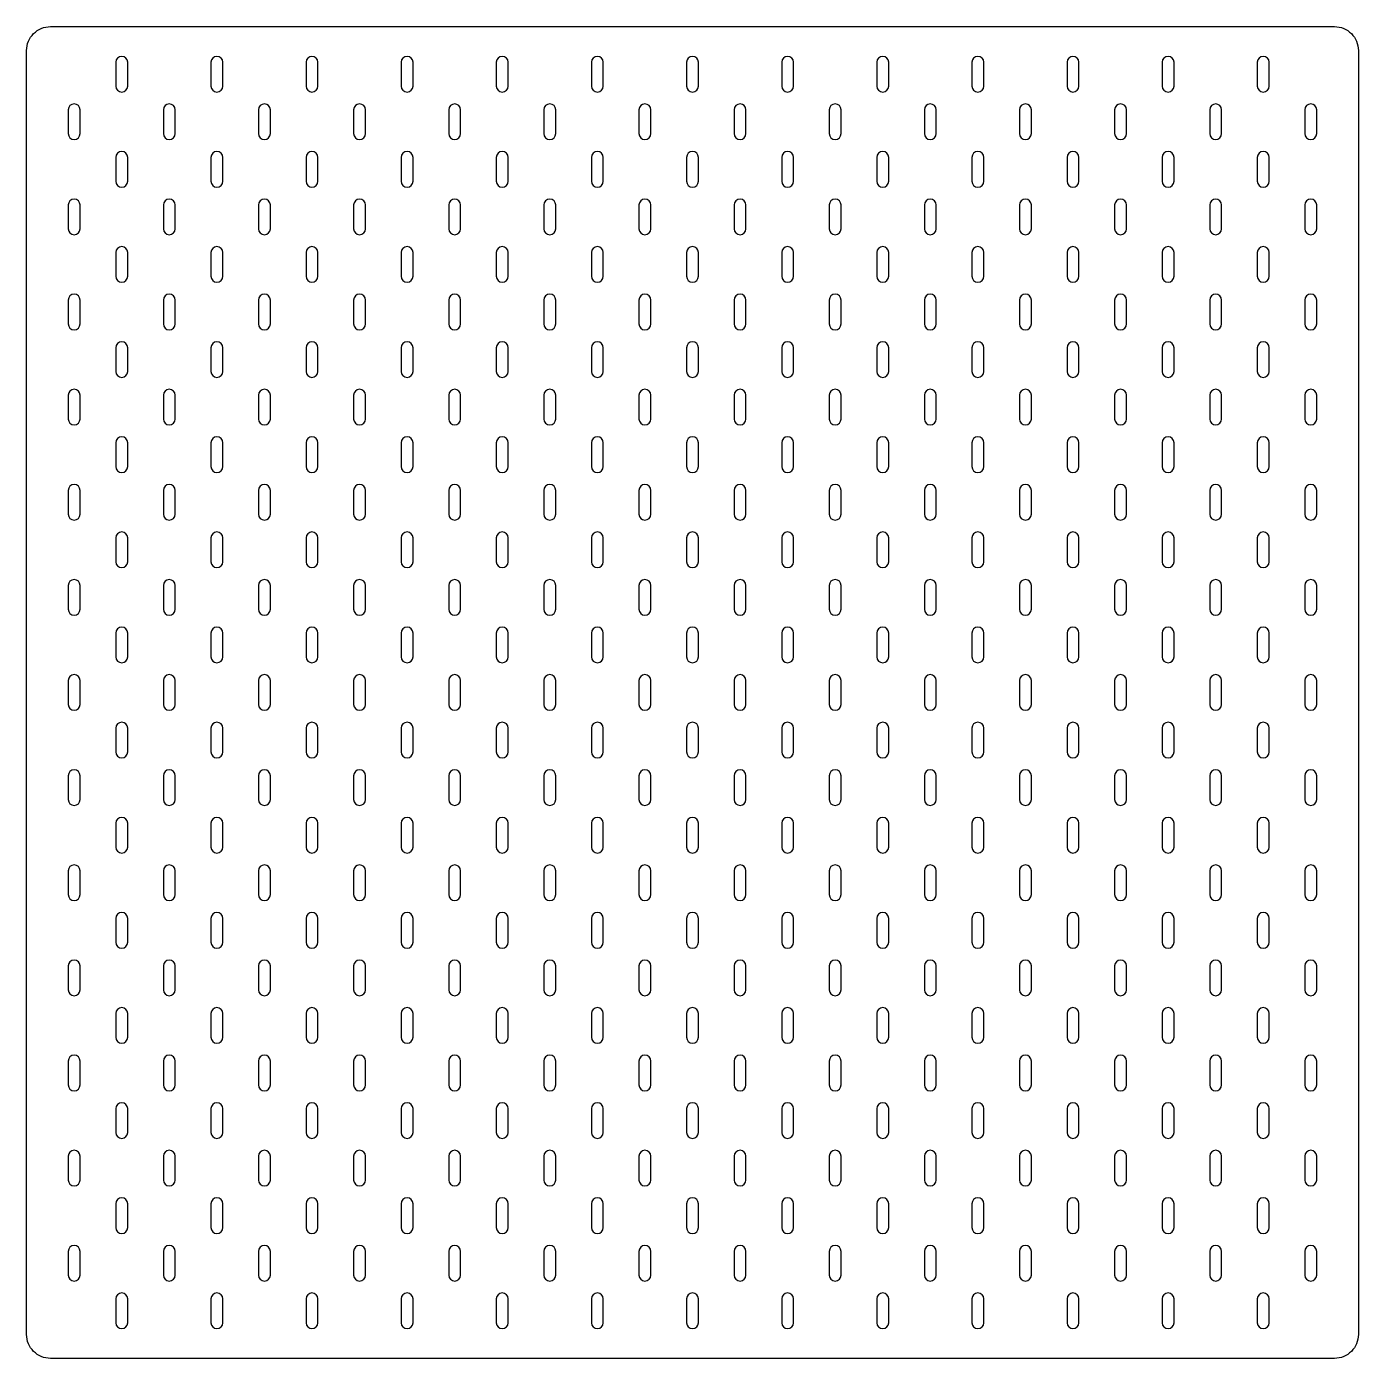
# Model space of a CAD drawing. Header units: millimetres. Extents: x -598 to 1282, y 887 to 1447.
# Drawn here: x -138 to 422, y 887 to 1447 of the extents above; entities that cross this region are included whole.
import ezdxf

# ---------------------------------------------------------------- set-up
doc = ezdxf.new("R2010")
doc.units = ezdxf.units.MM

msp = doc.modelspace()

# ---------------------------------------------------------------- linework, layer by layer
for points in [[(-128.4, 1446.68), (411.6, 1446.68, -0.414214), (421.6, 1436.68), (421.6, 896.68, -0.414214), (411.6, 886.68), (-128.4, 886.68, -0.414214), (-138.4, 896.68), (-138.4, 1436.68, -0.414214)], [(-100.9, 1431.68), (-100.9, 1421.68, 1), (-95.9, 1421.68), (-95.9, 1431.68, 1)], [(-60.9, 1431.68), (-60.9, 1421.68, 1), (-55.9, 1421.68), (-55.9, 1431.68, 1)], [(-20.9, 1431.68), (-20.9, 1421.68, 1), (-15.9, 1421.68), (-15.9, 1431.68, 1)], [(19.1, 1431.68), (19.1, 1421.68, 1), (24.1, 1421.68), (24.1, 1431.68, 1)], [(59.1, 1431.68), (59.1, 1421.68, 1), (64.1, 1421.68), (64.1, 1431.68, 1)], [(99.1, 1431.68), (99.1, 1421.68, 1), (104.1, 1421.68), (104.1, 1431.68, 1)], [(139.1, 1431.68), (139.1, 1421.68, 1), (144.1, 1421.68), (144.1, 1431.68, 1)], [(179.1, 1431.68), (179.1, 1421.68, 1), (184.1, 1421.68), (184.1, 1431.68, 1)], [(219.1, 1431.68), (219.1, 1421.68, 1), (224.1, 1421.68), (224.1, 1431.68, 1)], [(259.1, 1431.68), (259.1, 1421.68, 1), (264.1, 1421.68), (264.1, 1431.68, 1)], [(299.1, 1431.68), (299.1, 1421.68, 1), (304.1, 1421.68), (304.1, 1431.68, 1)], [(339.1, 1431.68), (339.1, 1421.68, 1), (344.1, 1421.68), (344.1, 1431.68, 1)], [(379.1, 1431.68), (379.1, 1421.68, 1), (384.1, 1421.68), (384.1, 1431.68, 1)], [(-120.9, 1411.68), (-120.9, 1401.68, 1), (-115.9, 1401.68), (-115.9, 1411.68, 1)], [(-80.9, 1411.68), (-80.9, 1401.68, 1), (-75.9, 1401.68), (-75.9, 1411.68, 1)], [(-40.9, 1411.68), (-40.9, 1401.68, 1), (-35.9, 1401.68), (-35.9, 1411.68, 1)], [(-0.9, 1411.68), (-0.9, 1401.68, 1), (4.1, 1401.68), (4.1, 1411.68, 1)], [(39.1, 1411.68), (39.1, 1401.68, 1), (44.1, 1401.68), (44.1, 1411.68, 1)], [(79.1, 1411.68), (79.1, 1401.68, 1), (84.1, 1401.68), (84.1, 1411.68, 1)], [(119.1, 1411.68), (119.1, 1401.68, 1), (124.1, 1401.68), (124.1, 1411.68, 1)], [(159.1, 1411.68), (159.1, 1401.68, 1), (164.1, 1401.68), (164.1, 1411.68, 1)], [(199.1, 1411.68), (199.1, 1401.68, 1), (204.1, 1401.68), (204.1, 1411.68, 1)], [(239.1, 1411.68), (239.1, 1401.68, 1), (244.1, 1401.68), (244.1, 1411.68, 1)], [(279.1, 1411.68), (279.1, 1401.68, 1), (284.1, 1401.68), (284.1, 1411.68, 1)], [(319.1, 1411.68), (319.1, 1401.68, 1), (324.1, 1401.68), (324.1, 1411.68, 1)], [(359.1, 1411.68), (359.1, 1401.68, 1), (364.1, 1401.68), (364.1, 1411.68, 1)], [(399.1, 1411.68), (399.1, 1401.68, 1), (404.1, 1401.68), (404.1, 1411.68, 1)], [(-100.9, 1391.68), (-100.9, 1381.68, 1), (-95.9, 1381.68), (-95.9, 1391.68, 1)], [(-60.9, 1391.68), (-60.9, 1381.68, 1), (-55.9, 1381.68), (-55.9, 1391.68, 1)], [(-20.9, 1391.68), (-20.9, 1381.68, 1), (-15.9, 1381.68), (-15.9, 1391.68, 1)], [(19.1, 1391.68), (19.1, 1381.68, 1), (24.1, 1381.68), (24.1, 1391.68, 1)], [(59.1, 1391.68), (59.1, 1381.68, 1), (64.1, 1381.68), (64.1, 1391.68, 1)], [(99.1, 1391.68), (99.1, 1381.68, 1), (104.1, 1381.68), (104.1, 1391.68, 1)], [(139.1, 1391.68), (139.1, 1381.68, 1), (144.1, 1381.68), (144.1, 1391.68, 1)], [(179.1, 1391.68), (179.1, 1381.68, 1), (184.1, 1381.68), (184.1, 1391.68, 1)], [(219.1, 1391.68), (219.1, 1381.68, 1), (224.1, 1381.68), (224.1, 1391.68, 1)], [(259.1, 1391.68), (259.1, 1381.68, 1), (264.1, 1381.68), (264.1, 1391.68, 1)], [(299.1, 1391.68), (299.1, 1381.68, 1), (304.1, 1381.68), (304.1, 1391.68, 1)], [(339.1, 1391.68), (339.1, 1381.68, 1), (344.1, 1381.68), (344.1, 1391.68, 1)], [(379.1, 1391.68), (379.1, 1381.68, 1), (384.1, 1381.68), (384.1, 1391.68, 1)], [(-120.9, 1371.68), (-120.9, 1361.68, 1), (-115.9, 1361.68), (-115.9, 1371.68, 1)], [(-80.9, 1371.68), (-80.9, 1361.68, 1), (-75.9, 1361.68), (-75.9, 1371.68, 1)], [(-40.9, 1371.68), (-40.9, 1361.68, 1), (-35.9, 1361.68), (-35.9, 1371.68, 1)], [(-0.9, 1371.68), (-0.9, 1361.68, 1), (4.1, 1361.68), (4.1, 1371.68, 1)], [(39.1, 1371.68), (39.1, 1361.68, 1), (44.1, 1361.68), (44.1, 1371.68, 1)], [(79.1, 1371.68), (79.1, 1361.68, 1), (84.1, 1361.68), (84.1, 1371.68, 1)], [(119.1, 1371.68), (119.1, 1361.68, 1), (124.1, 1361.68), (124.1, 1371.68, 1)], [(159.1, 1371.68), (159.1, 1361.68, 1), (164.1, 1361.68), (164.1, 1371.68, 1)], [(199.1, 1371.68), (199.1, 1361.68, 1), (204.1, 1361.68), (204.1, 1371.68, 1)], [(239.1, 1371.68), (239.1, 1361.68, 1), (244.1, 1361.68), (244.1, 1371.68, 1)], [(279.1, 1371.68), (279.1, 1361.68, 1), (284.1, 1361.68), (284.1, 1371.68, 1)], [(319.1, 1371.68), (319.1, 1361.68, 1), (324.1, 1361.68), (324.1, 1371.68, 1)], [(359.1, 1371.68), (359.1, 1361.68, 1), (364.1, 1361.68), (364.1, 1371.68, 1)], [(399.1, 1371.68), (399.1, 1361.68, 1), (404.1, 1361.68), (404.1, 1371.68, 1)], [(-100.9, 1351.68), (-100.9, 1341.68, 1), (-95.9, 1341.68), (-95.9, 1351.68, 1)], [(-60.9, 1351.68), (-60.9, 1341.68, 1), (-55.9, 1341.68), (-55.9, 1351.68, 1)], [(-20.9, 1351.68), (-20.9, 1341.68, 1), (-15.9, 1341.68), (-15.9, 1351.68, 1)], [(19.1, 1351.68), (19.1, 1341.68, 1), (24.1, 1341.68), (24.1, 1351.68, 1)], [(59.1, 1351.68), (59.1, 1341.68, 1), (64.1, 1341.68), (64.1, 1351.68, 1)], [(99.1, 1351.68), (99.1, 1341.68, 1), (104.1, 1341.68), (104.1, 1351.68, 1)], [(139.1, 1351.68), (139.1, 1341.68, 1), (144.1, 1341.68), (144.1, 1351.68, 1)], [(179.1, 1351.68), (179.1, 1341.68, 1), (184.1, 1341.68), (184.1, 1351.68, 1)], [(219.1, 1351.68), (219.1, 1341.68, 1), (224.1, 1341.68), (224.1, 1351.68, 1)], [(259.1, 1351.68), (259.1, 1341.68, 1), (264.1, 1341.68), (264.1, 1351.68, 1)], [(299.1, 1351.68), (299.1, 1341.68, 1), (304.1, 1341.68), (304.1, 1351.68, 1)], [(339.1, 1351.68), (339.1, 1341.68, 1), (344.1, 1341.68), (344.1, 1351.68, 1)], [(379.1, 1351.68), (379.1, 1341.68, 1), (384.1, 1341.68), (384.1, 1351.68, 1)], [(-120.9, 1331.68), (-120.9, 1321.68, 1), (-115.9, 1321.68), (-115.9, 1331.68, 1)], [(-80.9, 1331.68), (-80.9, 1321.68, 1), (-75.9, 1321.68), (-75.9, 1331.68, 1)], [(-40.9, 1331.68), (-40.9, 1321.68, 1), (-35.9, 1321.68), (-35.9, 1331.68, 1)], [(-0.9, 1331.68), (-0.9, 1321.68, 1), (4.1, 1321.68), (4.1, 1331.68, 1)], [(39.1, 1331.68), (39.1, 1321.68, 1), (44.1, 1321.68), (44.1, 1331.68, 1)], [(79.1, 1331.68), (79.1, 1321.68, 1), (84.1, 1321.68), (84.1, 1331.68, 1)], [(119.1, 1331.68), (119.1, 1321.68, 1), (124.1, 1321.68), (124.1, 1331.68, 1)], [(159.1, 1331.68), (159.1, 1321.68, 1), (164.1, 1321.68), (164.1, 1331.68, 1)], [(199.1, 1331.68), (199.1, 1321.68, 1), (204.1, 1321.68), (204.1, 1331.68, 1)], [(239.1, 1331.68), (239.1, 1321.68, 1), (244.1, 1321.68), (244.1, 1331.68, 1)], [(279.1, 1331.68), (279.1, 1321.68, 1), (284.1, 1321.68), (284.1, 1331.68, 1)], [(319.1, 1331.68), (319.1, 1321.68, 1), (324.1, 1321.68), (324.1, 1331.68, 1)], [(359.1, 1331.68), (359.1, 1321.68, 1), (364.1, 1321.68), (364.1, 1331.68, 1)], [(399.1, 1331.68), (399.1, 1321.68, 1), (404.1, 1321.68), (404.1, 1331.68, 1)], [(-100.9, 1311.68), (-100.9, 1301.68, 1), (-95.9, 1301.68), (-95.9, 1311.68, 1)], [(-60.9, 1311.68), (-60.9, 1301.68, 1), (-55.9, 1301.68), (-55.9, 1311.68, 1)], [(-20.9, 1311.68), (-20.9, 1301.68, 1), (-15.9, 1301.68), (-15.9, 1311.68, 1)], [(19.1, 1311.68), (19.1, 1301.68, 1), (24.1, 1301.68), (24.1, 1311.68, 1)], [(59.1, 1311.68), (59.1, 1301.68, 1), (64.1, 1301.68), (64.1, 1311.68, 1)], [(99.1, 1311.68), (99.1, 1301.68, 1), (104.1, 1301.68), (104.1, 1311.68, 1)], [(139.1, 1311.68), (139.1, 1301.68, 1), (144.1, 1301.68), (144.1, 1311.68, 1)], [(179.1, 1311.68), (179.1, 1301.68, 1), (184.1, 1301.68), (184.1, 1311.68, 1)], [(219.1, 1311.68), (219.1, 1301.68, 1), (224.1, 1301.68), (224.1, 1311.68, 1)], [(259.1, 1311.68), (259.1, 1301.68, 1), (264.1, 1301.68), (264.1, 1311.68, 1)], [(299.1, 1311.68), (299.1, 1301.68, 1), (304.1, 1301.68), (304.1, 1311.68, 1)], [(339.1, 1311.68), (339.1, 1301.68, 1), (344.1, 1301.68), (344.1, 1311.68, 1)], [(379.1, 1311.68), (379.1, 1301.68, 1), (384.1, 1301.68), (384.1, 1311.68, 1)], [(-120.9, 1291.68), (-120.9, 1281.68, 1), (-115.9, 1281.68), (-115.9, 1291.68, 1)], [(-80.9, 1291.68), (-80.9, 1281.68, 1), (-75.9, 1281.68), (-75.9, 1291.68, 1)], [(-40.9, 1291.68), (-40.9, 1281.68, 1), (-35.9, 1281.68), (-35.9, 1291.68, 1)], [(-0.9, 1291.68), (-0.9, 1281.68, 1), (4.1, 1281.68), (4.1, 1291.68, 1)], [(39.1, 1291.68), (39.1, 1281.68, 1), (44.1, 1281.68), (44.1, 1291.68, 1)], [(79.1, 1291.68), (79.1, 1281.68, 1), (84.1, 1281.68), (84.1, 1291.68, 1)], [(119.1, 1291.68), (119.1, 1281.68, 1), (124.1, 1281.68), (124.1, 1291.68, 1)], [(159.1, 1291.68), (159.1, 1281.68, 1), (164.1, 1281.68), (164.1, 1291.68, 1)], [(199.1, 1291.68), (199.1, 1281.68, 1), (204.1, 1281.68), (204.1, 1291.68, 1)], [(239.1, 1291.68), (239.1, 1281.68, 1), (244.1, 1281.68), (244.1, 1291.68, 1)], [(279.1, 1291.68), (279.1, 1281.68, 1), (284.1, 1281.68), (284.1, 1291.68, 1)], [(319.1, 1291.68), (319.1, 1281.68, 1), (324.1, 1281.68), (324.1, 1291.68, 1)], [(359.1, 1291.68), (359.1, 1281.68, 1), (364.1, 1281.68), (364.1, 1291.68, 1)], [(399.1, 1291.68), (399.1, 1281.68, 1), (404.1, 1281.68), (404.1, 1291.68, 1)], [(-100.9, 1271.68), (-100.9, 1261.68, 1), (-95.9, 1261.68), (-95.9, 1271.68, 1)], [(-60.9, 1271.68), (-60.9, 1261.68, 1), (-55.9, 1261.68), (-55.9, 1271.68, 1)], [(-20.9, 1271.68), (-20.9, 1261.68, 1), (-15.9, 1261.68), (-15.9, 1271.68, 1)], [(19.1, 1271.68), (19.1, 1261.68, 1), (24.1, 1261.68), (24.1, 1271.68, 1)], [(59.1, 1271.68), (59.1, 1261.68, 1), (64.1, 1261.68), (64.1, 1271.68, 1)], [(99.1, 1271.68), (99.1, 1261.68, 1), (104.1, 1261.68), (104.1, 1271.68, 1)], [(139.1, 1271.68), (139.1, 1261.68, 1), (144.1, 1261.68), (144.1, 1271.68, 1)], [(179.1, 1271.68), (179.1, 1261.68, 1), (184.1, 1261.68), (184.1, 1271.68, 1)], [(219.1, 1271.68), (219.1, 1261.68, 1), (224.1, 1261.68), (224.1, 1271.68, 1)], [(259.1, 1271.68), (259.1, 1261.68, 1), (264.1, 1261.68), (264.1, 1271.68, 1)], [(299.1, 1271.68), (299.1, 1261.68, 1), (304.1, 1261.68), (304.1, 1271.68, 1)], [(339.1, 1271.68), (339.1, 1261.68, 1), (344.1, 1261.68), (344.1, 1271.68, 1)], [(379.1, 1271.68), (379.1, 1261.68, 1), (384.1, 1261.68), (384.1, 1271.68, 1)], [(-120.9, 1251.68), (-120.9, 1241.68, 1), (-115.9, 1241.68), (-115.9, 1251.68, 1)], [(-80.9, 1251.68), (-80.9, 1241.68, 1), (-75.9, 1241.68), (-75.9, 1251.68, 1)], [(-40.9, 1251.68), (-40.9, 1241.68, 1), (-35.9, 1241.68), (-35.9, 1251.68, 1)], [(-0.9, 1251.68), (-0.9, 1241.68, 1), (4.1, 1241.68), (4.1, 1251.68, 1)], [(39.1, 1251.68), (39.1, 1241.68, 1), (44.1, 1241.68), (44.1, 1251.68, 1)], [(79.1, 1251.68), (79.1, 1241.68, 1), (84.1, 1241.68), (84.1, 1251.68, 1)], [(119.1, 1251.68), (119.1, 1241.68, 1), (124.1, 1241.68), (124.1, 1251.68, 1)], [(159.1, 1251.68), (159.1, 1241.68, 1), (164.1, 1241.68), (164.1, 1251.68, 1)], [(199.1, 1251.68), (199.1, 1241.68, 1), (204.1, 1241.68), (204.1, 1251.68, 1)], [(239.1, 1251.68), (239.1, 1241.68, 1), (244.1, 1241.68), (244.1, 1251.68, 1)], [(279.1, 1251.68), (279.1, 1241.68, 1), (284.1, 1241.68), (284.1, 1251.68, 1)], [(319.1, 1251.68), (319.1, 1241.68, 1), (324.1, 1241.68), (324.1, 1251.68, 1)], [(359.1, 1251.68), (359.1, 1241.68, 1), (364.1, 1241.68), (364.1, 1251.68, 1)], [(399.1, 1251.68), (399.1, 1241.68, 1), (404.1, 1241.68), (404.1, 1251.68, 1)], [(-100.9, 1231.68), (-100.9, 1221.68, 1), (-95.9, 1221.68), (-95.9, 1231.68, 1)], [(-60.9, 1231.68), (-60.9, 1221.68, 1), (-55.9, 1221.68), (-55.9, 1231.68, 1)], [(-20.9, 1231.68), (-20.9, 1221.68, 1), (-15.9, 1221.68), (-15.9, 1231.68, 1)], [(19.1, 1231.68), (19.1, 1221.68, 1), (24.1, 1221.68), (24.1, 1231.68, 1)], [(59.1, 1231.68), (59.1, 1221.68, 1), (64.1, 1221.68), (64.1, 1231.68, 1)], [(99.1, 1231.68), (99.1, 1221.68, 1), (104.1, 1221.68), (104.1, 1231.68, 1)], [(139.1, 1231.68), (139.1, 1221.68, 1), (144.1, 1221.68), (144.1, 1231.68, 1)], [(179.1, 1231.68), (179.1, 1221.68, 1), (184.1, 1221.68), (184.1, 1231.68, 1)], [(219.1, 1231.68), (219.1, 1221.68, 1), (224.1, 1221.68), (224.1, 1231.68, 1)], [(259.1, 1231.68), (259.1, 1221.68, 1), (264.1, 1221.68), (264.1, 1231.68, 1)], [(299.1, 1231.68), (299.1, 1221.68, 1), (304.1, 1221.68), (304.1, 1231.68, 1)], [(339.1, 1231.68), (339.1, 1221.68, 1), (344.1, 1221.68), (344.1, 1231.68, 1)], [(379.1, 1231.68), (379.1, 1221.68, 1), (384.1, 1221.68), (384.1, 1231.68, 1)], [(-120.9, 1211.68), (-120.9, 1201.68, 1), (-115.9, 1201.68), (-115.9, 1211.68, 1)], [(-80.9, 1211.68), (-80.9, 1201.68, 1), (-75.9, 1201.68), (-75.9, 1211.68, 1)], [(-40.9, 1211.68), (-40.9, 1201.68, 1), (-35.9, 1201.68), (-35.9, 1211.68, 1)], [(-0.9, 1211.68), (-0.9, 1201.68, 1), (4.1, 1201.68), (4.1, 1211.68, 1)], [(39.1, 1211.68), (39.1, 1201.68, 1), (44.1, 1201.68), (44.1, 1211.68, 1)], [(79.1, 1211.68), (79.1, 1201.68, 1), (84.1, 1201.68), (84.1, 1211.68, 1)], [(119.1, 1211.68), (119.1, 1201.68, 1), (124.1, 1201.68), (124.1, 1211.68, 1)], [(159.1, 1211.68), (159.1, 1201.68, 1), (164.1, 1201.68), (164.1, 1211.68, 1)], [(199.1, 1211.68), (199.1, 1201.68, 1), (204.1, 1201.68), (204.1, 1211.68, 1)], [(239.1, 1211.68), (239.1, 1201.68, 1), (244.1, 1201.68), (244.1, 1211.68, 1)], [(279.1, 1211.68), (279.1, 1201.68, 1), (284.1, 1201.68), (284.1, 1211.68, 1)], [(319.1, 1211.68), (319.1, 1201.68, 1), (324.1, 1201.68), (324.1, 1211.68, 1)], [(359.1, 1211.68), (359.1, 1201.68, 1), (364.1, 1201.68), (364.1, 1211.68, 1)], [(399.1, 1211.68), (399.1, 1201.68, 1), (404.1, 1201.68), (404.1, 1211.68, 1)], [(-100.9, 1191.68), (-100.9, 1181.68, 1), (-95.9, 1181.68), (-95.9, 1191.68, 1)], [(-60.9, 1191.68), (-60.9, 1181.68, 1), (-55.9, 1181.68), (-55.9, 1191.68, 1)], [(-20.9, 1191.68), (-20.9, 1181.68, 1), (-15.9, 1181.68), (-15.9, 1191.68, 1)], [(19.1, 1191.68), (19.1, 1181.68, 1), (24.1, 1181.68), (24.1, 1191.68, 1)], [(59.1, 1191.68), (59.1, 1181.68, 1), (64.1, 1181.68), (64.1, 1191.68, 1)], [(99.1, 1191.68), (99.1, 1181.68, 1), (104.1, 1181.68), (104.1, 1191.68, 1)], [(139.1, 1191.68), (139.1, 1181.68, 1), (144.1, 1181.68), (144.1, 1191.68, 1)], [(179.1, 1191.68), (179.1, 1181.68, 1), (184.1, 1181.68), (184.1, 1191.68, 1)], [(219.1, 1191.68), (219.1, 1181.68, 1), (224.1, 1181.68), (224.1, 1191.68, 1)], [(259.1, 1191.68), (259.1, 1181.68, 1), (264.1, 1181.68), (264.1, 1191.68, 1)], [(299.1, 1191.68), (299.1, 1181.68, 1), (304.1, 1181.68), (304.1, 1191.68, 1)], [(339.1, 1191.68), (339.1, 1181.68, 1), (344.1, 1181.68), (344.1, 1191.68, 1)], [(379.1, 1191.68), (379.1, 1181.68, 1), (384.1, 1181.68), (384.1, 1191.68, 1)], [(-120.9, 1171.68), (-120.9, 1161.68, 1), (-115.9, 1161.68), (-115.9, 1171.68, 1)], [(-80.9, 1171.68), (-80.9, 1161.68, 1), (-75.9, 1161.68), (-75.9, 1171.68, 1)], [(-40.9, 1171.68), (-40.9, 1161.68, 1), (-35.9, 1161.68), (-35.9, 1171.68, 1)], [(-0.9, 1171.68), (-0.9, 1161.68, 1), (4.1, 1161.68), (4.1, 1171.68, 1)], [(39.1, 1171.68), (39.1, 1161.68, 1), (44.1, 1161.68), (44.1, 1171.68, 1)], [(79.1, 1171.68), (79.1, 1161.68, 1), (84.1, 1161.68), (84.1, 1171.68, 1)], [(119.1, 1171.68), (119.1, 1161.68, 1), (124.1, 1161.68), (124.1, 1171.68, 1)], [(159.1, 1171.68), (159.1, 1161.68, 1), (164.1, 1161.68), (164.1, 1171.68, 1)], [(199.1, 1171.68), (199.1, 1161.68, 1), (204.1, 1161.68), (204.1, 1171.68, 1)], [(239.1, 1171.68), (239.1, 1161.68, 1), (244.1, 1161.68), (244.1, 1171.68, 1)], [(279.1, 1171.68), (279.1, 1161.68, 1), (284.1, 1161.68), (284.1, 1171.68, 1)], [(319.1, 1171.68), (319.1, 1161.68, 1), (324.1, 1161.68), (324.1, 1171.68, 1)], [(359.1, 1171.68), (359.1, 1161.68, 1), (364.1, 1161.68), (364.1, 1171.68, 1)], [(399.1, 1171.68), (399.1, 1161.68, 1), (404.1, 1161.68), (404.1, 1171.68, 1)], [(-100.9, 1151.68), (-100.9, 1141.68, 1), (-95.9, 1141.68), (-95.9, 1151.68, 1)], [(-60.9, 1151.68), (-60.9, 1141.68, 1), (-55.9, 1141.68), (-55.9, 1151.68, 1)], [(-20.9, 1151.68), (-20.9, 1141.68, 1), (-15.9, 1141.68), (-15.9, 1151.68, 1)], [(19.1, 1151.68), (19.1, 1141.68, 1), (24.1, 1141.68), (24.1, 1151.68, 1)], [(59.1, 1151.68), (59.1, 1141.68, 1), (64.1, 1141.68), (64.1, 1151.68, 1)], [(99.1, 1151.68), (99.1, 1141.68, 1), (104.1, 1141.68), (104.1, 1151.68, 1)], [(139.1, 1151.68), (139.1, 1141.68, 1), (144.1, 1141.68), (144.1, 1151.68, 1)], [(179.1, 1151.68), (179.1, 1141.68, 1), (184.1, 1141.68), (184.1, 1151.68, 1)], [(219.1, 1151.68), (219.1, 1141.68, 1), (224.1, 1141.68), (224.1, 1151.68, 1)], [(259.1, 1151.68), (259.1, 1141.68, 1), (264.1, 1141.68), (264.1, 1151.68, 1)], [(299.1, 1151.68), (299.1, 1141.68, 1), (304.1, 1141.68), (304.1, 1151.68, 1)], [(339.1, 1151.68), (339.1, 1141.68, 1), (344.1, 1141.68), (344.1, 1151.68, 1)], [(379.1, 1151.68), (379.1, 1141.68, 1), (384.1, 1141.68), (384.1, 1151.68, 1)], [(-120.9, 1131.68), (-120.9, 1121.68, 1), (-115.9, 1121.68), (-115.9, 1131.68, 1)], [(-80.9, 1131.68), (-80.9, 1121.68, 1), (-75.9, 1121.68), (-75.9, 1131.68, 1)], [(-40.9, 1131.68), (-40.9, 1121.68, 1), (-35.9, 1121.68), (-35.9, 1131.68, 1)], [(-0.9, 1131.68), (-0.9, 1121.68, 1), (4.1, 1121.68), (4.1, 1131.68, 1)], [(39.1, 1131.68), (39.1, 1121.68, 1), (44.1, 1121.68), (44.1, 1131.68, 1)], [(79.1, 1131.68), (79.1, 1121.68, 1), (84.1, 1121.68), (84.1, 1131.68, 1)], [(119.1, 1131.68), (119.1, 1121.68, 1), (124.1, 1121.68), (124.1, 1131.68, 1)], [(159.1, 1131.68), (159.1, 1121.68, 1), (164.1, 1121.68), (164.1, 1131.68, 1)], [(199.1, 1131.68), (199.1, 1121.68, 1), (204.1, 1121.68), (204.1, 1131.68, 1)], [(239.1, 1131.68), (239.1, 1121.68, 1), (244.1, 1121.68), (244.1, 1131.68, 1)], [(279.1, 1131.68), (279.1, 1121.68, 1), (284.1, 1121.68), (284.1, 1131.68, 1)], [(319.1, 1131.68), (319.1, 1121.68, 1), (324.1, 1121.68), (324.1, 1131.68, 1)], [(359.1, 1131.68), (359.1, 1121.68, 1), (364.1, 1121.68), (364.1, 1131.68, 1)], [(399.1, 1131.68), (399.1, 1121.68, 1), (404.1, 1121.68), (404.1, 1131.68, 1)], [(-100.9, 1111.68), (-100.9, 1101.68, 1), (-95.9, 1101.68), (-95.9, 1111.68, 1)], [(-60.9, 1111.68), (-60.9, 1101.68, 1), (-55.9, 1101.68), (-55.9, 1111.68, 1)], [(-20.9, 1111.68), (-20.9, 1101.68, 1), (-15.9, 1101.68), (-15.9, 1111.68, 1)], [(19.1, 1111.68), (19.1, 1101.68, 1), (24.1, 1101.68), (24.1, 1111.68, 1)], [(59.1, 1111.68), (59.1, 1101.68, 1), (64.1, 1101.68), (64.1, 1111.68, 1)], [(99.1, 1111.68), (99.1, 1101.68, 1), (104.1, 1101.68), (104.1, 1111.68, 1)], [(139.1, 1111.68), (139.1, 1101.68, 1), (144.1, 1101.68), (144.1, 1111.68, 1)], [(179.1, 1111.68), (179.1, 1101.68, 1), (184.1, 1101.68), (184.1, 1111.68, 1)], [(219.1, 1111.68), (219.1, 1101.68, 1), (224.1, 1101.68), (224.1, 1111.68, 1)], [(259.1, 1111.68), (259.1, 1101.68, 1), (264.1, 1101.68), (264.1, 1111.68, 1)], [(299.1, 1111.68), (299.1, 1101.68, 1), (304.1, 1101.68), (304.1, 1111.68, 1)], [(339.1, 1111.68), (339.1, 1101.68, 1), (344.1, 1101.68), (344.1, 1111.68, 1)], [(379.1, 1111.68), (379.1, 1101.68, 1), (384.1, 1101.68), (384.1, 1111.68, 1)], [(-120.9, 1091.68), (-120.9, 1081.68, 1), (-115.9, 1081.68), (-115.9, 1091.68, 1)], [(-80.9, 1091.68), (-80.9, 1081.68, 1), (-75.9, 1081.68), (-75.9, 1091.68, 1)], [(-40.9, 1091.68), (-40.9, 1081.68, 1), (-35.9, 1081.68), (-35.9, 1091.68, 1)], [(-0.9, 1091.68), (-0.9, 1081.68, 1), (4.1, 1081.68), (4.1, 1091.68, 1)], [(39.1, 1091.68), (39.1, 1081.68, 1), (44.1, 1081.68), (44.1, 1091.68, 1)], [(79.1, 1091.68), (79.1, 1081.68, 1), (84.1, 1081.68), (84.1, 1091.68, 1)], [(119.1, 1091.68), (119.1, 1081.68, 1), (124.1, 1081.68), (124.1, 1091.68, 1)], [(159.1, 1091.68), (159.1, 1081.68, 1), (164.1, 1081.68), (164.1, 1091.68, 1)], [(199.1, 1091.68), (199.1, 1081.68, 1), (204.1, 1081.68), (204.1, 1091.68, 1)], [(239.1, 1091.68), (239.1, 1081.68, 1), (244.1, 1081.68), (244.1, 1091.68, 1)], [(279.1, 1091.68), (279.1, 1081.68, 1), (284.1, 1081.68), (284.1, 1091.68, 1)], [(319.1, 1091.68), (319.1, 1081.68, 1), (324.1, 1081.68), (324.1, 1091.68, 1)], [(359.1, 1091.68), (359.1, 1081.68, 1), (364.1, 1081.68), (364.1, 1091.68, 1)], [(399.1, 1091.68), (399.1, 1081.68, 1), (404.1, 1081.68), (404.1, 1091.68, 1)], [(-100.9, 1071.68), (-100.9, 1061.68, 1), (-95.9, 1061.68), (-95.9, 1071.68, 1)], [(-60.9, 1071.68), (-60.9, 1061.68, 1), (-55.9, 1061.68), (-55.9, 1071.68, 1)], [(-20.9, 1071.68), (-20.9, 1061.68, 1), (-15.9, 1061.68), (-15.9, 1071.68, 1)], [(19.1, 1071.68), (19.1, 1061.68, 1), (24.1, 1061.68), (24.1, 1071.68, 1)], [(59.1, 1071.68), (59.1, 1061.68, 1), (64.1, 1061.68), (64.1, 1071.68, 1)], [(99.1, 1071.68), (99.1, 1061.68, 1), (104.1, 1061.68), (104.1, 1071.68, 1)], [(139.1, 1071.68), (139.1, 1061.68, 1), (144.1, 1061.68), (144.1, 1071.68, 1)], [(179.1, 1071.68), (179.1, 1061.68, 1), (184.1, 1061.68), (184.1, 1071.68, 1)], [(219.1, 1071.68), (219.1, 1061.68, 1), (224.1, 1061.68), (224.1, 1071.68, 1)], [(259.1, 1071.68), (259.1, 1061.68, 1), (264.1, 1061.68), (264.1, 1071.68, 1)], [(299.1, 1071.68), (299.1, 1061.68, 1), (304.1, 1061.68), (304.1, 1071.68, 1)], [(339.1, 1071.68), (339.1, 1061.68, 1), (344.1, 1061.68), (344.1, 1071.68, 1)], [(379.1, 1071.68), (379.1, 1061.68, 1), (384.1, 1061.68), (384.1, 1071.68, 1)], [(-120.9, 1051.68), (-120.9, 1041.68, 1), (-115.9, 1041.68), (-115.9, 1051.68, 1)], [(-80.9, 1051.68), (-80.9, 1041.68, 1), (-75.9, 1041.68), (-75.9, 1051.68, 1)], [(-40.9, 1051.68), (-40.9, 1041.68, 1), (-35.9, 1041.68), (-35.9, 1051.68, 1)], [(-0.9, 1051.68), (-0.9, 1041.68, 1), (4.1, 1041.68), (4.1, 1051.68, 1)], [(39.1, 1051.68), (39.1, 1041.68, 1), (44.1, 1041.68), (44.1, 1051.68, 1)], [(79.1, 1051.68), (79.1, 1041.68, 1), (84.1, 1041.68), (84.1, 1051.68, 1)], [(119.1, 1051.68), (119.1, 1041.68, 1), (124.1, 1041.68), (124.1, 1051.68, 1)], [(159.1, 1051.68), (159.1, 1041.68, 1), (164.1, 1041.68), (164.1, 1051.68, 1)], [(199.1, 1051.68), (199.1, 1041.68, 1), (204.1, 1041.68), (204.1, 1051.68, 1)], [(239.1, 1051.68), (239.1, 1041.68, 1), (244.1, 1041.68), (244.1, 1051.68, 1)], [(279.1, 1051.68), (279.1, 1041.68, 1), (284.1, 1041.68), (284.1, 1051.68, 1)], [(319.1, 1051.68), (319.1, 1041.68, 1), (324.1, 1041.68), (324.1, 1051.68, 1)], [(359.1, 1051.68), (359.1, 1041.68, 1), (364.1, 1041.68), (364.1, 1051.68, 1)], [(399.1, 1051.68), (399.1, 1041.68, 1), (404.1, 1041.68), (404.1, 1051.68, 1)], [(-100.9, 1031.68), (-100.9, 1021.68, 1), (-95.9, 1021.68), (-95.9, 1031.68, 1)], [(-60.9, 1031.68), (-60.9, 1021.68, 1), (-55.9, 1021.68), (-55.9, 1031.68, 1)], [(-20.9, 1031.68), (-20.9, 1021.68, 1), (-15.9, 1021.68), (-15.9, 1031.68, 1)], [(19.1, 1031.68), (19.1, 1021.68, 1), (24.1, 1021.68), (24.1, 1031.68, 1)], [(59.1, 1031.68), (59.1, 1021.68, 1), (64.1, 1021.68), (64.1, 1031.68, 1)], [(99.1, 1031.68), (99.1, 1021.68, 1), (104.1, 1021.68), (104.1, 1031.68, 1)], [(139.1, 1031.68), (139.1, 1021.68, 1), (144.1, 1021.68), (144.1, 1031.68, 1)], [(179.1, 1031.68), (179.1, 1021.68, 1), (184.1, 1021.68), (184.1, 1031.68, 1)], [(219.1, 1031.68), (219.1, 1021.68, 1), (224.1, 1021.68), (224.1, 1031.68, 1)], [(259.1, 1031.68), (259.1, 1021.68, 1), (264.1, 1021.68), (264.1, 1031.68, 1)], [(299.1, 1031.68), (299.1, 1021.68, 1), (304.1, 1021.68), (304.1, 1031.68, 1)], [(339.1, 1031.68), (339.1, 1021.68, 1), (344.1, 1021.68), (344.1, 1031.68, 1)], [(379.1, 1031.68), (379.1, 1021.68, 1), (384.1, 1021.68), (384.1, 1031.68, 1)], [(-120.9, 1011.68), (-120.9, 1001.68, 1), (-115.9, 1001.68), (-115.9, 1011.68, 1)], [(-80.9, 1011.68), (-80.9, 1001.68, 1), (-75.9, 1001.68), (-75.9, 1011.68, 1)], [(-40.9, 1011.68), (-40.9, 1001.68, 1), (-35.9, 1001.68), (-35.9, 1011.68, 1)], [(-0.9, 1011.68), (-0.9, 1001.68, 1), (4.1, 1001.68), (4.1, 1011.68, 1)], [(39.1, 1011.68), (39.1, 1001.68, 1), (44.1, 1001.68), (44.1, 1011.68, 1)], [(79.1, 1011.68), (79.1, 1001.68, 1), (84.1, 1001.68), (84.1, 1011.68, 1)], [(119.1, 1011.68), (119.1, 1001.68, 1), (124.1, 1001.68), (124.1, 1011.68, 1)], [(159.1, 1011.68), (159.1, 1001.68, 1), (164.1, 1001.68), (164.1, 1011.68, 1)], [(199.1, 1011.68), (199.1, 1001.68, 1), (204.1, 1001.68), (204.1, 1011.68, 1)], [(239.1, 1011.68), (239.1, 1001.68, 1), (244.1, 1001.68), (244.1, 1011.68, 1)], [(279.1, 1011.68), (279.1, 1001.68, 1), (284.1, 1001.68), (284.1, 1011.68, 1)], [(319.1, 1011.68), (319.1, 1001.68, 1), (324.1, 1001.68), (324.1, 1011.68, 1)], [(359.1, 1011.68), (359.1, 1001.68, 1), (364.1, 1001.68), (364.1, 1011.68, 1)], [(399.1, 1011.68), (399.1, 1001.68, 1), (404.1, 1001.68), (404.1, 1011.68, 1)], [(-100.9, 991.68), (-100.9, 981.68, 1), (-95.9, 981.68), (-95.9, 991.68, 1)], [(-60.9, 991.68), (-60.9, 981.68, 1), (-55.9, 981.68), (-55.9, 991.68, 1)], [(-20.9, 991.68), (-20.9, 981.68, 1), (-15.9, 981.68), (-15.9, 991.68, 1)], [(19.1, 991.68), (19.1, 981.68, 1), (24.1, 981.68), (24.1, 991.68, 1)], [(59.1, 991.68), (59.1, 981.68, 1), (64.1, 981.68), (64.1, 991.68, 1)], [(99.1, 991.68), (99.1, 981.68, 1), (104.1, 981.68), (104.1, 991.68, 1)], [(139.1, 991.68), (139.1, 981.68, 1), (144.1, 981.68), (144.1, 991.68, 1)], [(179.1, 991.68), (179.1, 981.68, 1), (184.1, 981.68), (184.1, 991.68, 1)], [(219.1, 991.68), (219.1, 981.68, 1), (224.1, 981.68), (224.1, 991.68, 1)], [(259.1, 991.68), (259.1, 981.68, 1), (264.1, 981.68), (264.1, 991.68, 1)], [(299.1, 991.68), (299.1, 981.68, 1), (304.1, 981.68), (304.1, 991.68, 1)], [(339.1, 991.68), (339.1, 981.68, 1), (344.1, 981.68), (344.1, 991.68, 1)], [(379.1, 991.68), (379.1, 981.68, 1), (384.1, 981.68), (384.1, 991.68, 1)], [(-120.9, 971.68), (-120.9, 961.68, 1), (-115.9, 961.68), (-115.9, 971.68, 1)], [(-80.9, 971.68), (-80.9, 961.68, 1), (-75.9, 961.68), (-75.9, 971.68, 1)], [(-40.9, 971.68), (-40.9, 961.68, 1), (-35.9, 961.68), (-35.9, 971.68, 1)], [(-0.9, 971.68), (-0.9, 961.68, 1), (4.1, 961.68), (4.1, 971.68, 1)], [(39.1, 971.68), (39.1, 961.68, 1), (44.1, 961.68), (44.1, 971.68, 1)], [(79.1, 971.68), (79.1, 961.68, 1), (84.1, 961.68), (84.1, 971.68, 1)], [(119.1, 971.68), (119.1, 961.68, 1), (124.1, 961.68), (124.1, 971.68, 1)], [(159.1, 971.68), (159.1, 961.68, 1), (164.1, 961.68), (164.1, 971.68, 1)], [(199.1, 971.68), (199.1, 961.68, 1), (204.1, 961.68), (204.1, 971.68, 1)], [(239.1, 971.68), (239.1, 961.68, 1), (244.1, 961.68), (244.1, 971.68, 1)], [(279.1, 971.68), (279.1, 961.68, 1), (284.1, 961.68), (284.1, 971.68, 1)], [(319.1, 971.68), (319.1, 961.68, 1), (324.1, 961.68), (324.1, 971.68, 1)], [(359.1, 971.68), (359.1, 961.68, 1), (364.1, 961.68), (364.1, 971.68, 1)], [(399.1, 971.68), (399.1, 961.68, 1), (404.1, 961.68), (404.1, 971.68, 1)], [(-100.9, 951.68), (-100.9, 941.68, 1), (-95.9, 941.68), (-95.9, 951.68, 1)], [(-60.9, 951.68), (-60.9, 941.68, 1), (-55.9, 941.68), (-55.9, 951.68, 1)], [(-20.9, 951.68), (-20.9, 941.68, 1), (-15.9, 941.68), (-15.9, 951.68, 1)], [(19.1, 951.68), (19.1, 941.68, 1), (24.1, 941.68), (24.1, 951.68, 1)], [(59.1, 951.68), (59.1, 941.68, 1), (64.1, 941.68), (64.1, 951.68, 1)], [(99.1, 951.68), (99.1, 941.68, 1), (104.1, 941.68), (104.1, 951.68, 1)], [(139.1, 951.68), (139.1, 941.68, 1), (144.1, 941.68), (144.1, 951.68, 1)], [(179.1, 951.68), (179.1, 941.68, 1), (184.1, 941.68), (184.1, 951.68, 1)], [(219.1, 951.68), (219.1, 941.68, 1), (224.1, 941.68), (224.1, 951.68, 1)], [(259.1, 951.68), (259.1, 941.68, 1), (264.1, 941.68), (264.1, 951.68, 1)], [(299.1, 951.68), (299.1, 941.68, 1), (304.1, 941.68), (304.1, 951.68, 1)], [(339.1, 951.68), (339.1, 941.68, 1), (344.1, 941.68), (344.1, 951.68, 1)], [(379.1, 951.68), (379.1, 941.68, 1), (384.1, 941.68), (384.1, 951.68, 1)], [(-120.9, 931.68), (-120.9, 921.68, 1), (-115.9, 921.68), (-115.9, 931.68, 1)], [(-80.9, 931.68), (-80.9, 921.68, 1), (-75.9, 921.68), (-75.9, 931.68, 1)], [(-40.9, 931.68), (-40.9, 921.68, 1), (-35.9, 921.68), (-35.9, 931.68, 1)], [(-0.9, 931.68), (-0.9, 921.68, 1), (4.1, 921.68), (4.1, 931.68, 1)], [(39.1, 931.68), (39.1, 921.68, 1), (44.1, 921.68), (44.1, 931.68, 1)], [(79.1, 931.68), (79.1, 921.68, 1), (84.1, 921.68), (84.1, 931.68, 1)], [(119.1, 931.68), (119.1, 921.68, 1), (124.1, 921.68), (124.1, 931.68, 1)], [(159.1, 931.68), (159.1, 921.68, 1), (164.1, 921.68), (164.1, 931.68, 1)], [(199.1, 931.68), (199.1, 921.68, 1), (204.1, 921.68), (204.1, 931.68, 1)], [(239.1, 931.68), (239.1, 921.68, 1), (244.1, 921.68), (244.1, 931.68, 1)], [(279.1, 931.68), (279.1, 921.68, 1), (284.1, 921.68), (284.1, 931.68, 1)], [(319.1, 931.68), (319.1, 921.68, 1), (324.1, 921.68), (324.1, 931.68, 1)], [(359.1, 931.68), (359.1, 921.68, 1), (364.1, 921.68), (364.1, 931.68, 1)], [(399.1, 931.68), (399.1, 921.68, 1), (404.1, 921.68), (404.1, 931.68, 1)], [(-100.9, 911.68), (-100.9, 901.68, 1), (-95.9, 901.68), (-95.9, 911.68, 1)], [(-60.9, 911.68), (-60.9, 901.68, 1), (-55.9, 901.68), (-55.9, 911.68, 1)], [(-20.9, 911.68), (-20.9, 901.68, 1), (-15.9, 901.68), (-15.9, 911.68, 1)], [(19.1, 911.68), (19.1, 901.68, 1), (24.1, 901.68), (24.1, 911.68, 1)], [(59.1, 911.68), (59.1, 901.68, 1), (64.1, 901.68), (64.1, 911.68, 1)], [(99.1, 911.68), (99.1, 901.68, 1), (104.1, 901.68), (104.1, 911.68, 1)], [(139.1, 911.68), (139.1, 901.68, 1), (144.1, 901.68), (144.1, 911.68, 1)], [(179.1, 911.68), (179.1, 901.68, 1), (184.1, 901.68), (184.1, 911.68, 1)], [(219.1, 911.68), (219.1, 901.68, 1), (224.1, 901.68), (224.1, 911.68, 1)], [(259.1, 911.68), (259.1, 901.68, 1), (264.1, 901.68), (264.1, 911.68, 1)], [(299.1, 911.68), (299.1, 901.68, 1), (304.1, 901.68), (304.1, 911.68, 1)], [(339.1, 911.68), (339.1, 901.68, 1), (344.1, 901.68), (344.1, 911.68, 1)], [(379.1, 911.68), (379.1, 901.68, 1), (384.1, 901.68), (384.1, 911.68, 1)]]:
    msp.add_lwpolyline(points, format="xyb", close=True)

doc.saveas('drawing.dxf')
